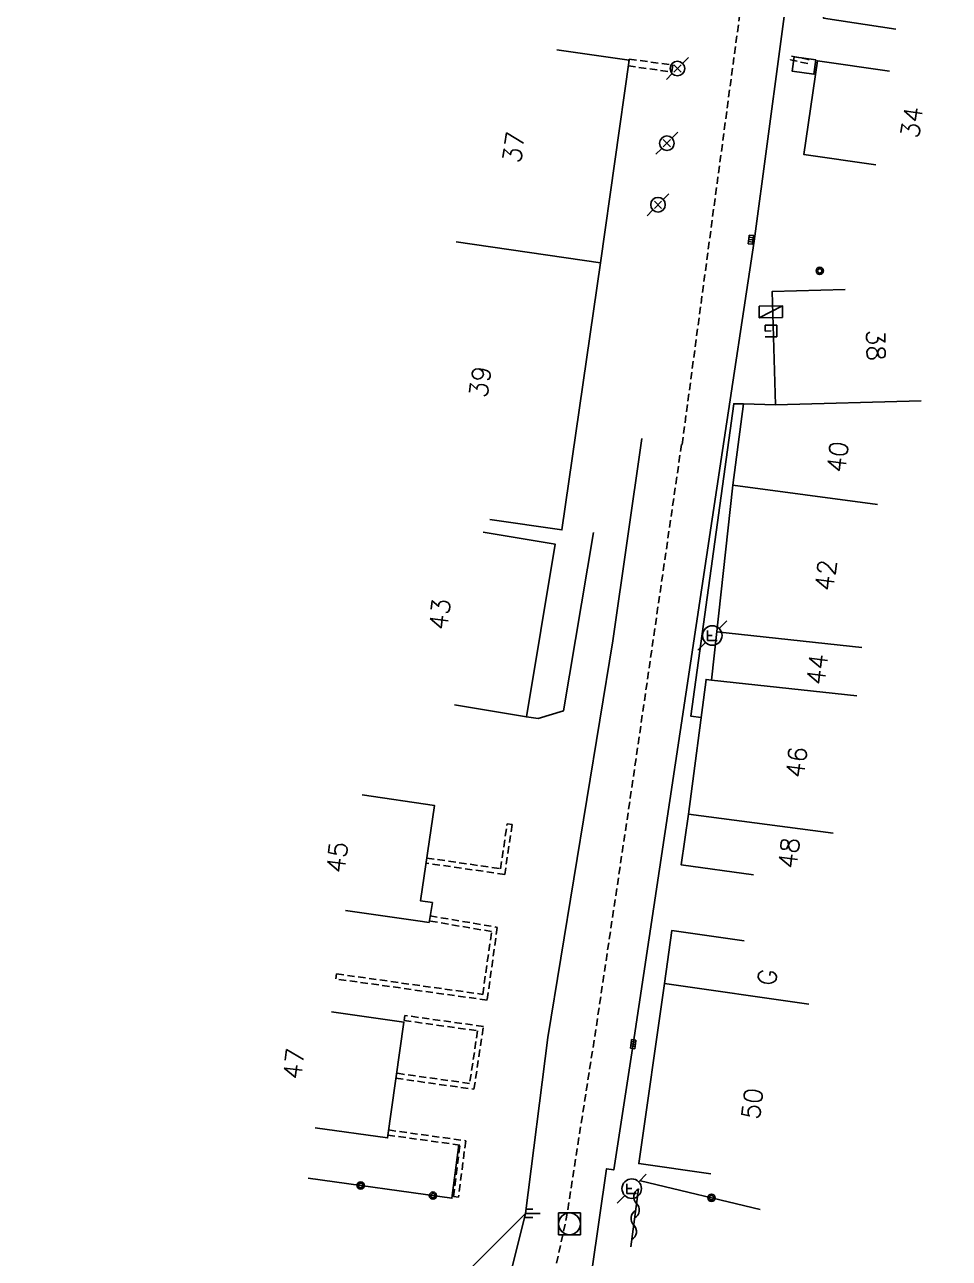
# Model space of a CAD drawing. Header units: millimetres. Extents: x 132999 to 134001, y 131000 to 132000.
# Drawn here: x 133511.1 to 133574.4, y 131196.6 to 131281.1 of the extents above; entities that cross this region are included whole.
import ezdxf
from ezdxf.enums import TextEntityAlignment as Align

# ---------------------------------------------------------------- set-up
doc = ezdxf.new("R2010")
doc.units = ezdxf.units.MM
doc.linetypes.add('DASHED', pattern=[0.75, 0.5, -0.25])
doc.layers.get('0').update_dxf_attribs({"linetype": 'CONTINUOUS'})
for name, color, linetype in [('W0001', 6, 'DASHED'), ('W0008', 7, 'CONTINUOUS'), ('W0100', 7, 'CONTINUOUS'), ('W0112', 1, 'DASHED'), ('W0211', 2, 'CONTINUOUS'), ('W0310', 3, 'CONTINUOUS'), ('W0322', 7, 'CONTINUOUS'), ('W0400', 7, 'CONTINUOUS'), ('W0420', 7, 'CONTINUOUS'), ('W0432', 7, 'CONTINUOUS'), ('W0454', 7, 'CONTINUOUS'), ('W0471', 7, 'CONTINUOUS'), ('W0991', 7, 'CONTINUOUS'), ('W1102', 7, 'CONTINUOUS'), ('W1471', 7, 'CONTINUOUS')]:
    doc.layers.add(name, color=color, linetype=linetype)
doc.styles.get("Standard").update_dxf_attribs({"font": 'romans.shx', "width": 0.85})

# ---------------------------------------------------------------- blocks, each defined once
blk = doc.blocks.new('t310o')
at = {"color": 0, "linetype": 'Continuous'}
for centre, start, end in [((-0.5, 0.375), 216.8699, 323.1304), ((0.5, -0.375), 36.8699, 143.1303)]:
    blk.add_arc(centre, 0.625, start, end, dxfattribs=at)
blk = doc.blocks.new('t322o')
at = {"color": 0, "linetype": 'Continuous'}
for radius in [0.25, 0.15]:
    blk.add_circle((0, 0), radius, dxfattribs=at)
blk = doc.blocks.new('T400')
for p, q in [((-0.15, 0.3), (0.15, 0.3)), ((-0.15, -0.25), (-0.15, 0.3)), ((-0.15, 0.15), (0.15, 0.15)), ((-0.15, 0), (0.15, 0)), ((0.15, 0.3), (0.15, -0.25)), ((-0.15, -0.15), (0.15, -0.15)), ((-0.15, -0.25), (-0.15, -0.3)), ((-0.15, -0.3), (0.15, -0.3)), ((0.15, -0.3), (0.15, -0.25))]:
    blk.add_line(p, q)
blk = doc.blocks.new('T471')
for p, q in [((0.500001, 0.500001), (1.000002, 1.000002)), ((-0.333334, 0.333334), (-0.333334, -0.333334)), ((-0.333334, 0), (0, 0)), ((-0.500001, -0.500001), (-1.000002, -1.000002)), ((-0.333334, -0.333334), (0.333334, -0.333334))]:
    blk.add_line(p, q)
blk.add_ellipse((0, 0), major_axis=(0.471405, 0.471405), ratio=1, start_param=5.497787144, end_param=11.780972451)
blk = doc.blocks.new('T420')
for p, q in [((0.75, 0.75), (-0.75, 0.75)), ((-0.75, 0.75), (-0.75, -0.75)), ((0.75, 0.75), (0.75, -0.75)), ((0.75, -0.75), (-0.75, -0.75))]:
    blk.add_line(p, q)
blk.add_ellipse((0, 0), major_axis=(-0.53, 0.53), ratio=1, start_param=3.926991, end_param=10.210176)
blk = doc.blocks.new('t211o')
at = {"color": 0, "linetype": 'Continuous'}
for p, q in [((0, 1), (0, 0)), ((-0.289, 0.5), (-0.289, 0)), ((0.289, 0.5), (0.289, 0))]:
    blk.add_line(p, q, dxfattribs=at)
blk = doc.blocks.new('T432')
at = {"flags": 128}
for points in [[(-0.4, 2.1), (-0.4, 1.3)], [(-0.395, 2.1), (0.405, 2.1)], [(0, 1.7), (0.4, 1.7)], [(0.4, 1.3), (0.4, 1.7)], [(-0.4, 1.3), (0.4, 1.3)], [(0.8, 0.8), (-0.8, 0.8)], [(-0.8, 0.8), (-0.8, 0)], [(0.8, 0.8), (-0.8, 0)], [(-0.8, 0), (0.8, 0)], [(0.8, 0), (0.8, 0.8)]]:
    blk.add_lwpolyline(points, dxfattribs=at)
blk = doc.blocks.new('T454')
for p, q in [((-0.25, 0.25), (0.25, -0.25)), ((-0.25, -0.25), (0.25, 0.25)), ((0.75, 0.75), (0.375, 0.375)), ((-0.375, -0.375), (-0.75, -0.75))]:
    blk.add_line(p, q)
blk.add_ellipse((0, 0), major_axis=(0.354, 0.354), ratio=1, start_param=5.497787, end_param=11.780972)
blk = doc.blocks.new('T1471')
at = {"color": 0, "linetype": 'Continuous', "flags": 128}
blk.add_lwpolyline([(-0.75, -0.5), (-0.75, 0.5), (0.75, 0.5), (0.75, -0.5), (-0.75, -0.5)], dxfattribs=at)

msp = doc.modelspace()

# ---------------------------------------------------------------- linework, layer by layer
at = {"layer": 'W0001', "flags": 128}
for points in [[(133556.131, 131252.305), (133560.064, 131281.643), (133564.211, 131317.056), (133565.212, 131326.09), (133565.397, 131334.04), (133564.846, 131339.375), (133564.432, 131344.483), (133565.992, 131351.385), (133569.697, 131357.092), (133576.98, 131361.497), (133582.122, 131362.871), (133588.778, 131362.607), (133595.842, 131363.321), (133601.784, 131365.41), (133606.607, 131372.621), (133606.732, 131380.013)], [(133556.093, 131252.31), (133552.584, 131228.097), (133550.221, 131212.24), (133548.196, 131199.251), (133545.664, 131187.78), (133542.626, 131175.128), (133538.575, 131160.789), (133536.212, 131151.848), (133532.668, 131138.016), (133530.642, 131128.232), (133529.123, 131118.616), (133527.942, 131111.025), (133527.266, 131103.94), (133526.423, 131093.481), (133525.747, 131082.854), (133524.735, 131051.309), (133524.735, 131043.886), (133524.06, 131036.464), (133523.047, 131028.198), (133521.865, 131019.595), (133520.177, 131009.979), (133518.321, 131002.051), (133517.887, 131000)]]:
    msp.add_lwpolyline(points, dxfattribs=at)
at = {"layer": 'W0008', "flags": 128}
msp.add_lwpolyline([(133558.901, 131251.891), (133561.072, 131266.239), (133564.63, 131292.918)], dxfattribs=at)
at = {"layer": 'W0008'}
for points in [[(133557.431, 131233.591), (133556.738, 131233.683), (133559.672, 131255.091), (133560.341, 131255.085)], [(133553.362, 131252.718), (133551.395, 131238.844), (133546.938, 131211.677), (133545.403, 131199.631), (133539.303, 131175.147)], [(133549.941, 131195.707), (133550.96, 131202.691), (133551.447, 131202.609), (133552.776, 131211.23), (133558.909, 131251.891)], [(133550.069, 131246.271), (133548.002, 131234.052), (133546.276, 131233.526), (133545.468, 131233.644)]]:
    msp.add_lwpolyline(points, dxfattribs=at)
at = {"layer": 'W0100', "flags": 128}
for points in [[(133579.817, 131344.823), (133579.108, 131349.772), (133573.925, 131349.029), (133575.644, 131335.987), (133576.411, 131329.681), (133577.345, 131324.115), (133577.928, 131319.816), (133576.472, 131319.606), (133576.753, 131316.275), (133571.246, 131315.555), (133570.634, 131311.733), (133569.478, 131304.48), (133568.427, 131297.704), (133567.382, 131291.285), (133566.545, 131286.286), (133565.829, 131281.495), (133570.774, 131280.756)], [(133542.951, 131247.163), (133547.9, 131246.448), (133550.543, 131264.742), (133552.501, 131278.628), (133547.55, 131279.326)], [(133570.351, 131277.866), (133565.403, 131278.59), (133564.464, 131272.172), (133569.412, 131271.448)], [(133560.341, 131255.085), (133562.523, 131255.008), (133562.298, 131262.772), (133567.296, 131262.917)]]:
    msp.add_lwpolyline(points, dxfattribs=at)
at = {"layer": 'W0100'}
for points in [[(133561.03, 131222.815), (133556.078, 131223.502), (133556.56, 131226.978), (133557.775, 131236.208), (133558.149, 131236.168), (133559.597, 131249.526), (133560.341, 131255.085)], [(133542.513, 131246.293), (133547.445, 131245.469), (133545.468, 131233.644), (133540.536, 131234.469)], [(133533.068, 131220.389), (133538.017, 131219.673), (133538.793, 131219.564), (133539.024, 131220.921), (133538.215, 131221.039), (133539.162, 131227.58), (133534.213, 131228.296)], [(133558.107, 131202.345), (133553.157, 131203.05), (133554.915, 131215.382), (133555.438, 131219.012), (133560.387, 131218.298)], [(133532.112, 131213.434), (133537.063, 131212.74), (133535.952, 131204.804), (133531, 131205.498)]]:
    msp.add_lwpolyline(points, dxfattribs=at)
at = {"layer": 'W0112', "flags": 128}
for points in [[(133564.74, 131278.402), (133563.55, 131278.641), (133563.604, 131278.91), (133564.794, 131278.671)], [(133552.512, 131278.7), (133555.488, 131278.297), (133555.424, 131277.824), (133552.448, 131278.227)]]:
    msp.add_lwpolyline(points, close=True, dxfattribs=at)
at = {"layer": 'W0112'}
for points in [[(133538.64, 131223.975), (133543.685, 131223.245), (133544.145, 131226.314), (133544.491, 131226.263), (133543.98, 131222.849), (133538.59, 131223.629)], [(133538.869, 131220.012), (133543.471, 131219.227), (133542.774, 131214.24), (133532.411, 131215.691), (133532.459, 131216.037), (133542.476, 131214.635), (133543.078, 131218.94), (133538.81, 131219.667)], [(133536.524, 131208.887), (133541.871, 131208.138), (133542.523, 131212.438), (133537.127, 131213.193), (133537.079, 131212.847), (133542.123, 131212.14), (133541.577, 131208.533), (133536.572, 131209.234)], [(133536.028, 131205.345), (133541.304, 131204.606), (133540.818, 131200.743), (133540.471, 131200.787), (133540.913, 131204.307), (133535.979, 131204.999)]]:
    msp.add_lwpolyline(points, dxfattribs=at)
at = {"layer": 'W0211'}
msp.add_lwpolyline([(133545.403, 131199.631), (133540.259, 131194.481), (133526.329, 131132.346), (133523.103, 131115.929), (133518.249, 131052.188), (133516.826, 131033.216), (133515.242, 131020.849), (133511.746, 131002.703), (133511.091, 131000)], dxfattribs=at)
at = {"layer": 'W0310', "flags": 128}
msp.add_lwpolyline([(133552.627, 131197.344), (133553.137, 131201.317)], dxfattribs=at)
at = {"layer": 'W0322', "flags": 128}
for points in [[(133540.845, 131204.33), (133540.356, 131200.668), (133530.517, 131202.046)], [(133553.282, 131201.872), (133561.476, 131199.901)]]:
    msp.add_lwpolyline(points, dxfattribs=at)
at = {"layer": 'W1102', "flags": 128}
for points in [[(133550.543, 131264.742), (133540.646, 131266.172)], [(133562.523, 131255.008), (133572.519, 131255.298)]]:
    msp.add_lwpolyline(points, dxfattribs=at)
at = {"layer": 'W1102'}
for points in [[(133559.597, 131249.526), (133569.509, 131248.2)], [(133558.507, 131239.465), (133568.449, 131238.388)], [(133558.149, 131236.167), (133568.091, 131235.09)], [(133556.56, 131226.978), (133566.475, 131225.672)], [(133554.915, 131215.382), (133564.815, 131213.971)]]:
    msp.add_lwpolyline(points, dxfattribs=at)

# ---------------------------------------------------------------- block references
at = {"layer": 'W0211', "rotation": 270}
msp.add_blockref('t211o', (133545.403, 131199.631), dxfattribs=at)
at = {"layer": 'W0310', "rotation": 82.68475950000722}
for p in [(133553.009, 131200.319), (133552.818, 131198.831)]:
    msp.add_blockref('t310o', p, dxfattribs=at)
at = {"layer": 'W0322'}
for p, rotation in [((133565.561, 131264.194), 178.6914874987544), ((133534.111, 131201.543), 172.02990979883), ((133539.063, 131200.849), 172.02990979883), ((133558.144, 131200.702), 346.4711891839854)]:
    msp.add_blockref('t322o', p, dxfattribs=dict(at, rotation=rotation))
at = {"layer": 'W0400'}
for p, rotation in [((133560.846, 131266.33), 172.4044813013223), ((133552.776, 131211.23), 172.0361439425096)]:
    msp.add_blockref('T400', p, dxfattribs=dict(at, rotation=rotation))
at = {"layer": 'W0420'}
msp.add_blockref('T420', (133548.419, 131198.917), dxfattribs=at)
at = {"layer": 'W0432', "rotation": 180.8846437127546}
msp.add_blockref('T432', (133562.2, 131261.778), dxfattribs=at)
at = {"layer": 'W0454'}
for p in [(133555.813, 131278.055), (133555.086, 131272.935), (133554.481, 131268.724)]:
    msp.add_blockref('T454', p, dxfattribs=at)
at = {"layer": 'W0471'}
for p in [(133558.201, 131239.218), (133552.68, 131201.327)]:
    msp.add_blockref('T471', p, dxfattribs=at)
at = {"layer": 'W1471', "rotation": 172.4044813017167}
msp.add_blockref('T1471', (133564.483, 131278.259), dxfattribs=at)

# ---------------------------------------------------------------- texts
at = {"layer": 'W0991'}
for s, rotation, p in [('34', 81.6757, (133571.86, 131274.368)), ('37', 81.97347, (133544.591, 131272.663)), ('38', 271.6615, (133569.408, 131259.093)), ('39', 81.7784, (133542.294, 131256.596)), ('40', 82.98, (133566.788, 131251.453)), ('42', 82.98, (133565.969, 131243.339)), ('43', 82.98, (133539.533, 131240.674)), ('44', 82.98, (133565.377, 131236.9)), ('46', 82.98, (133563.97, 131230.535)), ('45', 82.98, (133532.498, 131224.022)), ('48', 82.98, (133563.452, 131224.318)), ('G', 82.98, (133561.97, 131215.807)), ('47', 82.98, (133529.536, 131209.886)), ('50', 82.98, (133560.934, 131207.148))]:
    msp.add_text(s, height=1.25, rotation=rotation, dxfattribs=at).set_placement(p, align=Align.MIDDLE)

doc.saveas('drawing.dxf')
